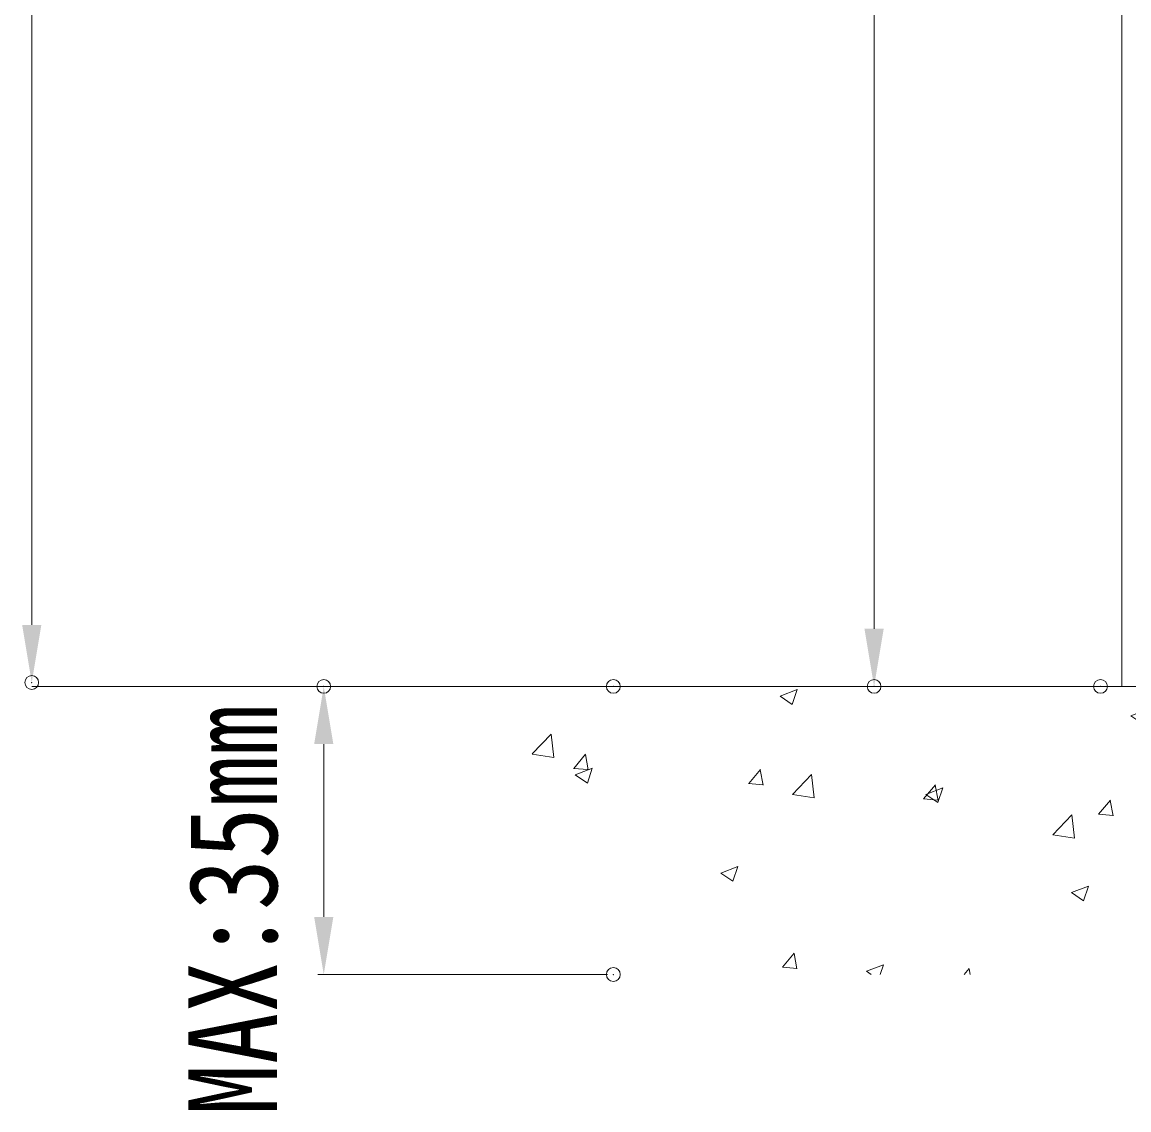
# Model space of a CAD drawing. Units: millimetres, scale not verified. Extents: x -426 to 426, y -295 to 295.
# Drawn here: x -247 to -150.9, y -132.2 to -37.8 of the extents above; entities that cross this region are included whole.
import ezdxf
from ezdxf.enums import TextEntityAlignment as Align

# ---------------------------------------------------------------- set-up
doc = ezdxf.new("R2010")
doc.units = ezdxf.units.MM
doc.header["$LTSCALE"] = 3
doc.header["$PDMODE"] = 32
doc.header["$PDSIZE"] = 1.2
doc.layers.add('0-0_0', color=7, linetype='Continuous', lineweight=15)
doc.styles.add('ＭＳ ゴシック', font='')
doc.styles.get('ＭＳ ゴシック').set_extended_font_data('MS Gothic')

# ---------------------------------------------------------------- blocks, each defined once
blk = doc.blocks.new('X58')
at = {"layer": '0-0_0', "lineweight": 18}
for p, q in [((2526.163, -719.56), (2527.645, -718.991)), ((2527.211, -720.267), (2527.64, -718.988)), ((2526.158, -719.559), (2527.211, -720.269)), ((2556.583, -721.255), (2558.065, -720.686)), ((2557.63, -721.962), (2558.059, -720.683)), ((2556.578, -721.254), (2557.63, -721.964)), ((2504.642, -724.574), (2506.291, -722.856)), ((2506.525, -724.866), (2506.291, -722.856)), ((2504.643, -724.581), (2506.526, -724.873)), ((2508.247, -725.819), (2509.267, -724.603)), ((2509.498, -725.954), (2509.253, -724.627)), ((2508.236, -725.819), (2509.501, -725.93)), ((2508.379, -726.387), (2509.861, -725.818)), ((2509.426, -727.094), (2509.855, -725.815)), ((2523.429, -727.148), (2524.449, -725.932)), ((2524.68, -727.282), (2524.435, -725.955)), ((2508.374, -726.386), (2509.426, -727.096)), ((2527.232, -728.078), (2528.881, -726.359)), ((2529.115, -728.37), (2528.881, -726.36)), ((2523.418, -727.147), (2524.683, -727.258)), ((2538.611, -728.476), (2539.631, -727.26)), ((2538.798, -728.082), (2540.28, -727.513)), ((2539.862, -728.611), (2539.617, -727.284)), ((2539.846, -728.789), (2540.275, -727.51)), ((2527.233, -728.085), (2529.116, -728.377)), ((2538.6, -728.475), (2539.865, -728.586)), ((2538.793, -728.081), (2539.846, -728.791)), ((2553.793, -729.804), (2554.814, -728.588)), ((2555.044, -729.939), (2554.799, -728.612)), ((2549.822, -731.581), (2551.471, -729.863)), ((2551.705, -731.873), (2551.471, -729.863)), ((2553.782, -729.804), (2555.047, -729.914)), ((2549.823, -731.588), (2551.706, -731.88)), ((2521.013, -734.909), (2522.495, -734.34)), ((2522.061, -735.616), (2522.49, -734.337)), ((2521.008, -734.908), (2522.061, -735.618)), ((2551.427, -736.603), (2552.48, -737.313)), ((2551.433, -736.604), (2552.915, -736.036)), ((2552.48, -737.311), (2552.909, -736.032)), ((2526.366, -743.069), (2527.386, -741.853)), ((2527.617, -743.204), (2527.372, -741.877)), ((2526.355, -743.069), (2527.62, -743.179)), ((2533.648, -743.431), (2535.13, -742.862)), ((2534.839, -743.71), (2535.125, -742.859)), ((2542.125, -743.71), (2542.568, -743.181)), ((2542.647, -743.71), (2542.554, -743.205)), ((2533.643, -743.43), (2534.058, -743.71))]:
    blk.add_line(p, q, dxfattribs=at)

msp = doc.modelspace()

# ---------------------------------------------------------------- linework, layer by layer
at = {"layer": '0-0_0'}
for p, q in [((-173.029, 204.538), (-173.029, -60.328)), ((-151.519, 167.538), (-151.519, -66.462)), ((-246.123, -29.992), (-246.123, -59.992)), ((-151.519, -66.462), (-151.519, -95.462)), ((-151.519, -95.462), (-246.123, -95.462)), ((-196.154, -95.462), (-221.284, -95.462)), ((-153.876, -95.462), (-173.529, -95.462)), ((-146.519, -95.462), (-151.519, -95.462)), ((-220.784, -115.462), (-220.784, -100.462)), ((-196.154, -120.462), (-221.284, -120.462))]:
    msp.add_line(p, q, dxfattribs=at)
for points in [[(-246.123, -59.992), (-246.123, -61.125), (-246.123, -90.125)], [(-173.029, -60.328), (-173.029, -61.462), (-173.029, -90.462)]]:
    msp.add_lwpolyline(points, dxfattribs=at)
for p in [(-246.123, -95.125), (-220.784, -95.462), (-195.654, -95.462), (-173.029, -95.462), (-153.376, -95.462), (-195.654, -120.462)]:
    msp.add_point(p, dxfattribs=at)
for points in [[(-246.957, -90.125), (-245.29, -90.125), (-246.123, -95.125)], [(-173.862, -90.462), (-172.195, -90.462), (-173.029, -95.462)], [(-221.617, -100.462), (-219.951, -100.462), (-220.784, -95.462)], [(-221.617, -115.462), (-219.951, -115.462), (-220.784, -120.462)]]:
    msp.add_solid(points, dxfattribs=at)

# ---------------------------------------------------------------- block references
msp.add_blockref('X58', (-2707.337, 623.248), dxfattribs=at)

# ---------------------------------------------------------------- texts
at = {"layer": '0-0_0', "style": 'ＭＳ ゴシック', "width": 0.85}
msp.add_text('MAX:35㎜', height=7.698, rotation=90, dxfattribs=at).set_placement((-222.52, -132.686), align=Align.BOTTOM_LEFT)

doc.saveas('drawing.dxf')
